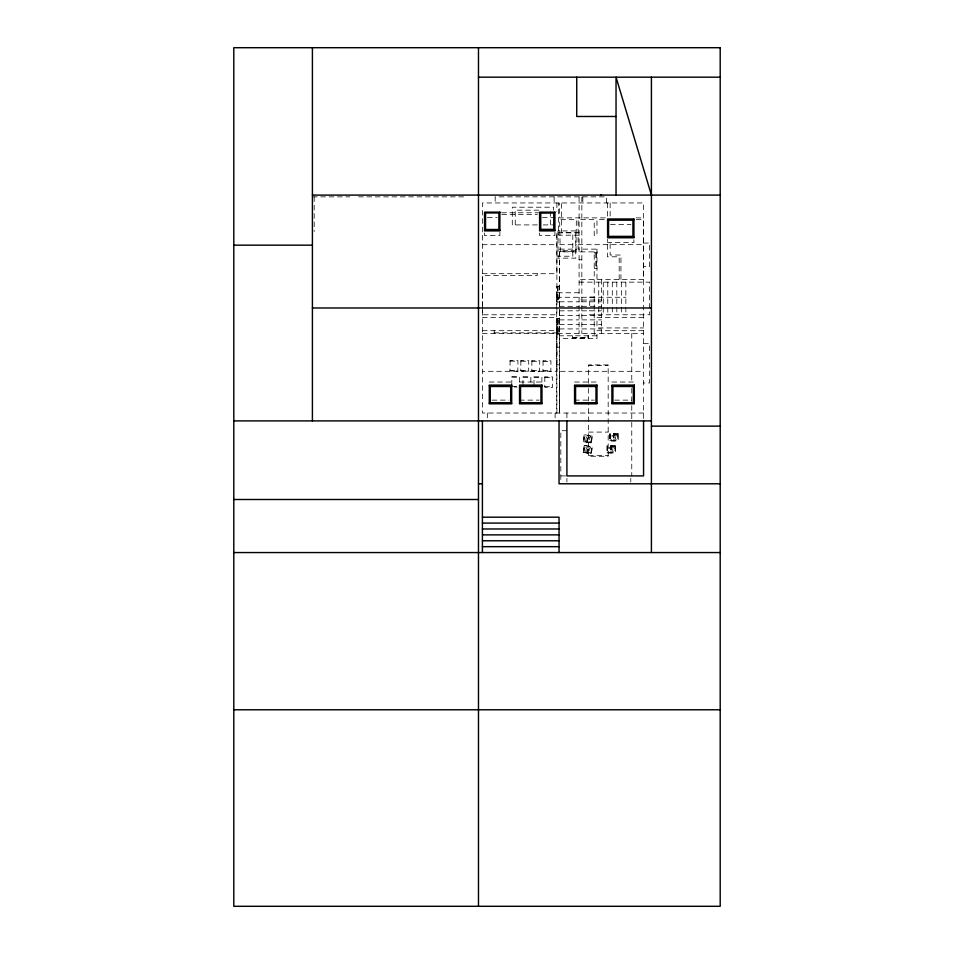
<?xml version="1.0" encoding="UTF-8"?>
<svg xmlns="http://www.w3.org/2000/svg" width="954" height="954" viewBox="0 0 954 954"><rect width="100%" height="100%" fill="white"/><g stroke="black" fill="none" stroke-linecap="round" stroke-linejoin="round"><path stroke-width="0.72" stroke-dasharray="4.77 3.58" d="M482.402 307.498L482.402 314.772L556.886 314.772L556.886 232.108M482.402 306.043L482.402 275.467L537.233 275.467L537.233 273.703M556.886 413.034L556.886 318.505L559.64 318.505M596.977 335.796L559.64 335.796L559.64 307.498M559.64 306.353L559.64 251.88L594.223 251.88L594.223 335.796M560.225 251.88L559.64 219.658L576.347 219.658L575.954 251.88L575.954 249.137M572.412 338.551L572.412 335.796M588.129 338.551L588.129 335.796L588.129 337.966L572.412 337.966M594.223 251.88L594.223 252.87L596.977 252.87L596.977 249.137L578.112 249.137L578.112 219.658L594.223 219.658L594.223 235.376L596.977 235.376L596.977 219.658L605.707 219.658M511.773 384.999L511.833 376.639L519.692 376.699L519.632 385.058M522.947 385.082L523.007 376.723L530.865 376.77L530.806 385.13M533.978 385.154L534.025 376.794L541.896 376.842L541.836 385.213M587.425 439.043C588.761 436.765 588.022 441.225 587.437 438.494M587.962 450.193L587.998 449.024L587.652 450.133M610.858 448.821L611.001 449.978L611.156 448.821M613.684 436.813L613.839 437.969L613.994 436.813M583.323 441.678L584.516 434.702M583.335 452.411L584.528 445.435M587.879 439.067L587.461 441.94L587.759 439.031M587.891 449.799L587.473 452.673L587.771 449.763M590.776 442.751L591.897 436.169M590.967 442.99L592.16 436.014M590.788 453.484L591.909 446.901M590.991 453.722L592.184 446.746M587.736 449.143L588.368 449.429M312.411 196.858L349.748 196.858M358.597 196.858L465.695 196.858M538.819 210.166L515.232 210.166L515.232 224.905M501.601 212.778L538.533 212.778M501.768 214.543L537.519 214.543M487.351 217.5L497.106 217.5M542.385 217.5L554.918 217.5M605.277 217.882L559.64 217.882L559.64 202.952M636.187 217.882L643.556 217.882M636.27 219.658L643.556 219.658L643.556 279.403L579.09 279.403M610.512 224.369L630.999 224.369M537.341 224.905L512.286 224.905L512.286 207.209L553.558 207.209L553.558 210.166M543.231 224.905L553.558 224.905M579.09 232.43L561.405 232.43L561.405 202.952M558.066 232.871L572.805 232.871L572.805 256.221L558.066 256.221M579.09 235.185L558.65 235.185L558.65 202.952M643.556 243.043L649.638 243.043L649.638 266.619L643.556 266.619M482.402 244.677L556.886 244.677M559.64 244.677L576.347 244.677M578.112 244.677L643.556 244.677M559.64 249.137L576.347 249.137M575.954 250.711L560.225 250.711L560.225 249.137M560.225 251.296L575.954 251.296M579.09 259.75L581.845 259.75M594.223 268.587L596.977 268.587M482.402 273.703L556.886 273.703L556.886 232.287M579.09 282.145L649.638 282.145L649.638 314.772L589.703 314.772L589.703 310.396M559.64 286.272L556.886 286.272L556.886 302.001L559.64 302.001M579.09 292.759L556.695 292.759L556.695 413.034M594.223 297.088L589.703 297.088L589.703 308.941M556.695 297.278L625.86 297.278M581.845 300.033L601.497 300.033M559.438 301.798L579.09 301.798M581.845 301.798L601.497 301.798M559.438 306.317L579.09 306.317M581.845 306.317L601.497 306.317M559.438 310.837L579.09 310.837M581.845 310.837L601.497 310.837M559.438 315.357L579.09 315.357M581.845 315.357L601.497 315.357M482.402 317.527L556.886 317.527L556.886 371.309L482.402 371.309M643.556 317.527L596.977 317.527L596.977 327.937L643.556 327.937M559.438 319.876L579.09 319.876M581.845 319.876L601.497 319.876M559.438 324.396L579.09 324.396M581.845 324.396L601.497 324.396M559.438 328.927L579.09 328.927M581.845 328.927L601.497 328.927M482.402 330.692L556.695 330.692M643.556 330.692L596.977 330.692L596.977 338.551L559.64 338.551L559.64 413.034L559.64 371.309L643.556 371.309M494.196 332.851L556.695 332.851M482.402 333.447L643.556 333.447M556.886 334.222L559.64 334.222M572.412 337.394L588.129 337.37M643.556 343.655L649.638 343.655L649.638 382.959L643.556 382.959M556.695 347.196L559.438 347.196M556.695 364.881L559.438 364.881M588.523 365.477L608.175 365.477M489.283 382.029L511.69 382.029M519.548 382.029L541.955 382.029M574.57 382.029L596.977 382.029M611.908 382.029L634.315 382.029M492.085 400.131L508.887 400.131M519.548 400.131L539.153 400.131M574.57 400.131L594.175 400.131M614.71 400.131L631.512 400.131M643.556 413.034L482.402 413.034L482.402 202.952L643.556 202.952L643.556 420.893M566.903 430.719L560.821 430.719L560.821 482.008M588.523 432.09L608.175 432.09M618.156 434.046L610.107 434.046M609.809 440.724L618.156 440.724M615.33 446.055L607.269 446.055M606.982 452.733L615.33 452.733M588.523 455.678L608.175 455.678M560.821 475.915L566.903 475.915M510.056 361.149L517.915 361.196M520.86 361.22L528.719 361.28M531.891 361.292L539.749 361.351M543.064 361.375L550.923 361.423M509.996 370.39L517.855 370.438M520.801 370.462L528.659 370.51M531.819 370.534L539.69 370.593M542.993 370.605L550.863 370.665M511.821 377.235L519.692 377.283M522.995 377.307L530.865 377.355M534.025 377.379L541.884 377.438M544.829 377.45L552.688 377.51M511.761 386.465L517.008 386.501M544.77 386.692L552.628 386.752M514.373 387.074L516.996 387.097M584.492 445.625L592.148 446.937M583.371 452.22L591.313 453.579M592.422 436.252L584.48 434.905M591.003 442.787L583.347 441.487M633.921 239.692L633.921 242.471L607.591 242.471L607.591 239.692M631.763 333.447L631.763 382.423M631.763 388.35L631.763 404.186M631.763 405.665L631.763 475.915M630.773 478.359L630.773 482.008M625.86 282.145L625.86 314.772M621.34 282.145L621.34 314.772M620.947 279.403L620.947 255.028L610.143 255.028L610.143 240.146M619.182 279.403L619.182 256.793L607.388 256.793L607.388 239.335M617.87 433.843L617.87 440.927M616.821 282.145L616.821 314.772M615.032 445.852L615.032 452.935M613.935 434.297L613.935 437.206M613.732 434.297L613.732 437.206M612.301 282.145L612.301 314.772M611.109 446.305L611.109 449.215M610.906 446.305L610.906 449.215M610.333 434.046L610.333 440.724M610.143 202.952L610.143 216.343M610.107 433.843L610.107 440.927M609.964 434.046L609.964 440.724M607.781 282.145L607.781 306.031M607.781 307.486L607.781 314.772M607.507 446.055L607.507 452.733M607.388 202.952L607.388 217.5M607.269 445.852L607.269 452.935M606.41 202.952L606.41 196.858L495.174 196.858L495.174 202.952M603.262 282.145L603.262 306.031M603.262 307.486L603.262 314.772M601.497 279.403L601.497 333.447M598.742 282.145L598.742 314.772M596.977 249.137L596.977 279.403M596.381 252.87L596.381 268.587M595.797 252.87L595.797 268.587M588.523 383.246L588.523 364.881L608.175 364.881L608.175 456.262L588.523 456.262L588.523 402.481M588.523 388.469L588.523 401.002M582.822 196.858L582.822 202.952M581.845 196.977L581.845 333.447M579.09 196.977L579.09 333.447M566.903 413.034L566.903 418.925M566.903 478.359L566.903 482.008M559.64 251.88L559.64 309.299M559.64 310.777L559.64 335.796M559.438 292.759L559.438 413.034M558.066 286.272L558.066 302.001M557.47 286.272L557.47 302.001M556.886 202.952L556.886 211.371M555.121 413.034L555.121 419.128M554.918 232.06L554.918 235.59L539.594 235.59L539.594 232.06M554.131 196.858L554.131 202.952M550.601 211.633L550.601 224.905M499.896 232.06L499.896 235.59L484.56 235.59L484.56 232.06M494.196 330.692L494.196 333.447M487.315 413.034L487.315 419.128M314.188 196.858L314.188 231.452M557.47 318.505L557.47 334.222L557.47 318.505M558.066 318.505L558.066 334.222L558.066 318.505M510.068 360.564L509.996 370.975L517.855 371.023L517.927 360.612L510.068 360.564M520.86 360.636L520.789 371.046L528.659 371.106L528.719 360.684L520.86 360.636M531.891 360.707L531.819 371.118L539.678 371.178L539.749 360.767L531.891 360.707M543.064 360.779L542.993 371.201L550.852 371.249L550.923 360.839L543.064 360.779M544.829 376.866L544.758 387.276L552.616 387.336L552.688 376.925L544.829 376.866M557.112 298.399C558.317 302.156 560.034 295.752 557.112 298.399M584.218 434.654L583.025 441.63L591.265 443.038L592.458 436.061L584.218 434.654M584.242 445.387L583.049 452.363L591.277 453.77L592.47 446.794L584.242 445.387M586.436 436.837L585.839 440.319L589.333 440.915L589.93 437.421L586.436 436.837M586.46 447.557L585.863 451.051L589.345 451.647L589.942 448.153L586.46 447.557M575.751 230.928L558.066 230.928L558.066 258.164L575.751 258.164L575.751 230.928M618.156 433.843L609.809 433.843L609.809 440.927L618.156 440.927L618.156 433.843M615.604 435.62L612.063 435.62L612.063 439.15L615.604 439.15L615.604 435.62M615.33 445.852L606.982 445.852L606.982 452.935L615.33 452.935L615.33 445.852M612.778 447.629L609.236 447.629L609.236 451.159L612.778 451.159L612.778 447.629M585.649 452.327A3.542 3.542 0 0 0 591.385 450.205A3.542 3.542 0 0 0 586.674 446.281A3.542 3.542 0 0 0 585.649 452.327M612.063 440.45A3.542 3.542 0 0 0 617.369 437.385A3.542 3.542 0 0 0 612.063 434.32A3.542 3.542 0 0 0 612.063 440.45M585.625 441.595A3.542 3.542 0 0 0 591.373 439.472A3.542 3.542 0 0 0 586.662 435.549A3.542 3.542 0 0 0 585.625 441.595M609.236 452.458A3.542 3.542 0 0 0 614.543 449.394A3.542 3.542 0 0 0 609.236 446.329A3.542 3.542 0 0 0 609.236 452.458"/><path stroke-width="1.43" d="M478.479 77.179L720.198 77.179M616.034 116.483L576.729 116.483L576.729 77.179M600.71 194.89L601.497 194.89M312.411 195.093L720.198 195.093M607.591 219.658L633.921 219.658M484.56 230.26L499.896 230.26M539.594 230.26L554.918 230.26M607.591 237.141L633.921 237.141M233.802 245.166L312.411 245.166M312.411 307.987L651.415 307.987M489.283 385.714L511.69 385.714M519.548 385.714L541.955 385.714M574.57 385.714L596.977 385.714M611.908 385.714L634.315 385.714M489.283 403.208L511.69 403.208M519.548 403.208L541.955 403.208M574.57 403.208L596.977 403.208M611.908 403.208L634.315 403.208M233.802 420.893L651.415 420.893M651.415 426.14L720.198 426.14M478.479 483.785L482.402 483.785M720.198 483.785L559.044 483.785L559.044 420.893M233.802 499.502L478.479 499.502M482.402 517.187L559.044 517.187L559.044 552.557M482.402 523.078L559.044 523.078M482.402 528.981L559.044 528.981M482.867 534.872L559.044 534.872M482.867 540.775L559.044 540.775M482.402 546.666L559.044 546.666M233.802 552.557L720.198 552.557M233.802 709.776L720.198 709.776M651.415 195.093L616.034 77.179L616.034 195.093M651.415 77.179L651.415 552.557M643.556 420.893L643.556 475.915L566.903 475.915L566.903 420.893M482.402 420.893L482.402 552.557M478.479 47.7L478.479 906.3M312.411 47.7L312.411 420.893M720.198 47.7L233.802 47.7L233.802 906.3L720.198 906.3L720.198 47.7M499.896 212.158L484.56 212.158L484.56 230.88L499.896 230.88L499.896 212.158M554.918 212.158L539.594 212.158L539.594 230.88L554.918 230.88L554.918 212.158M498.906 212.933L485.55 212.933L485.55 229.497L498.906 229.497L498.906 212.933M553.761 213.064L540.751 213.064L540.751 229.365L553.761 229.365L553.761 213.064M633.921 219.038L607.591 219.038L607.591 237.761L633.921 237.761L633.921 219.038M632.943 219.814L608.569 219.814L608.569 236.377L632.943 236.377L632.943 219.814M511.69 385.106L489.283 385.106L489.283 403.816L511.69 403.816L511.69 385.106M541.955 385.106L519.548 385.106L519.548 403.816L541.955 403.816L541.955 385.106M596.977 385.106L574.57 385.106L574.57 403.816L596.977 403.816L596.977 385.106M634.315 385.106L611.908 385.106L611.908 403.816L634.315 403.816L634.315 385.106M510.7 386.489L490.261 386.489L490.261 403.053L510.7 403.053L510.7 386.489M540.966 386.489L520.526 386.489L520.526 403.053L540.966 403.053L540.966 386.489M595.988 386.489L575.56 386.489L575.56 403.053L595.988 403.053L595.988 386.489M633.337 386.489L612.897 386.489L612.897 403.053L633.337 403.053L633.337 386.489"/></g></svg>
